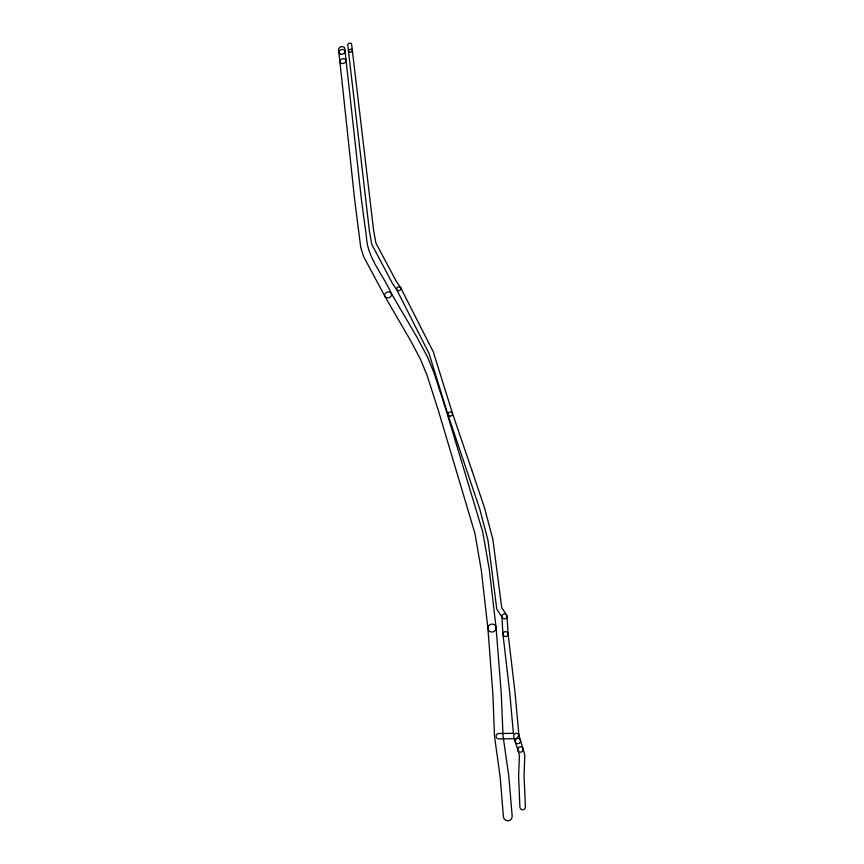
<?xml version="1.0" encoding="UTF-8"?>
<svg xmlns="http://www.w3.org/2000/svg" width="864" height="864" viewBox="0 0 864 864"><rect width="100%" height="100%" fill="white"/><g stroke="black" fill="none" stroke-linecap="round" stroke-linejoin="round"><path stroke-width="1.3" d="M400.658 287.69L396.414 281.524L375.916 243.076L373.637 230.515L351.616 44.312A1.966 1.458 -17.3 0 0 349.531 43.232A1.966 1.458 -17.3 0 0 347.771 45.079L369.436 231.347L371.747 244.274L392.461 283.468L396.835 289.861M506.606 615.038L501.725 607.673L492.869 539.374L484.445 507.6L471.776 470.005M391.262 293.285L417.647 338.429L427.388 356.81L433.987 372.719L445.554 408.391L482.695 531.792L489.272 569.354L496.066 627.512A4.115 3.964 -22.2 0 1 490.363 631.757A4.115 3.964 -22.2 0 1 489.564 624.91A4.115 3.964 -22.2 0 1 496.066 627.512M384.966 296.514L411.167 341.658L420.606 359.597L426.989 375.095L438.404 410.67L474.962 533.488L481.345 570.553L487.933 628.592M391.316 293.393C383.087 274.655 367.481 258.25 366.455 237.028L361.228 197.996L344.768 48.427A3.154 2.333 -17.6 0 0 341.464 46.688A3.154 2.333 -17.6 0 0 338.612 49.626L354.607 199.282L360.731 247.406L363.571 256.478L384.912 296.417M400.756 287.863L433.307 351.896L452.488 413.37L471.776 469.994M396.738 289.688L428.987 353.398L447.984 414.731M447.995 414.796L479.758 509.08L488.03 540.518L496.746 608.936L502.286 617.771A2.56 2.462 -17.6 0 0 506.477 617.879A2.56 2.462 -17.6 0 0 505.213 614.034A2.56 2.462 -17.6 0 0 501.898 616.594L502.956 634.327L509.717 692.41L513.4 733.32L498.766 733.525A2.7 2.657 -71.9 0 0 496.109 736.258A2.7 2.657 -71.9 0 0 498.787 738.914L516.359 738.688L518.994 735.728L514.955 691.859L508.075 633.766L506.995 616.226M523.001 748.645L524.815 755.093L524.048 776.153L525.388 806.836A2.84 2.743 83.8 0 1 522.763 809.784A2.84 2.743 83.8 0 1 519.901 807.041L518.616 776.261L519.415 755.341L513.778 736.787A2.7 2.678 -82.1 0 1 515.538 733.406A2.7 2.678 -82.1 0 1 518.886 735.178L523.001 748.645M496.076 627.653L501.271 693.511L503.032 735.782L508.799 776.207L512.158 815.864A4.568 4.396 87.6 0 1 508.162 820.8A4.568 4.396 87.6 0 1 503.41 816.62L500.213 777.373L494.521 736.43L492.89 694.192L487.922 628.452M340.643 54.216A3.154 2.344 -17.7 0 0 345.06 51.278A3.154 2.344 -17.7 0 0 340.232 50.144A3.154 2.344 -17.7 0 0 340.643 54.216M349.553 52.229A1.976 1.469 -17.4 0 0 352.307 50.382A1.976 1.469 -17.4 0 0 349.261 49.691A1.976 1.469 -17.4 0 0 349.553 52.229M386.435 297.702A3.553 2.959 -18.9 0 0 391.608 294.505A3.553 2.959 -18.9 0 0 386.305 292.507A3.553 2.959 -18.9 0 0 386.435 297.702M341.604 63.45A3.175 2.365 -17.7 0 0 346.032 60.48A3.175 2.365 -17.7 0 0 341.172 59.346A3.175 2.365 -17.7 0 0 341.604 63.45M397.872 290.585A2.214 1.847 -18.2 0 0 400.918 288.36A2.214 1.847 -18.2 0 0 397.451 287.399A2.214 1.847 -18.2 0 0 397.872 290.585M520.052 742.586A2.711 2.678 -85.8 0 0 518.119 738.32A2.711 2.678 -85.8 0 0 515.43 742.154A2.711 2.678 -85.8 0 0 520.052 742.586M504.403 636.379A2.581 2.495 -19 0 0 508.086 633.863A2.581 2.495 -19 0 0 504.079 632.048A2.581 2.495 -19 0 0 504.403 636.379M518.238 747.868A2.732 2.689 89.7 0 0 520.182 752.166A2.732 2.689 89.7 0 0 522.871 748.321A2.732 2.689 89.7 0 0 518.238 747.868M449.626 416.124A2.354 2.074 -17.2 0 0 452.488 413.37A2.354 2.074 -17.2 0 0 448.589 412.679A2.354 2.074 -17.2 0 0 449.626 416.124"/></g></svg>
